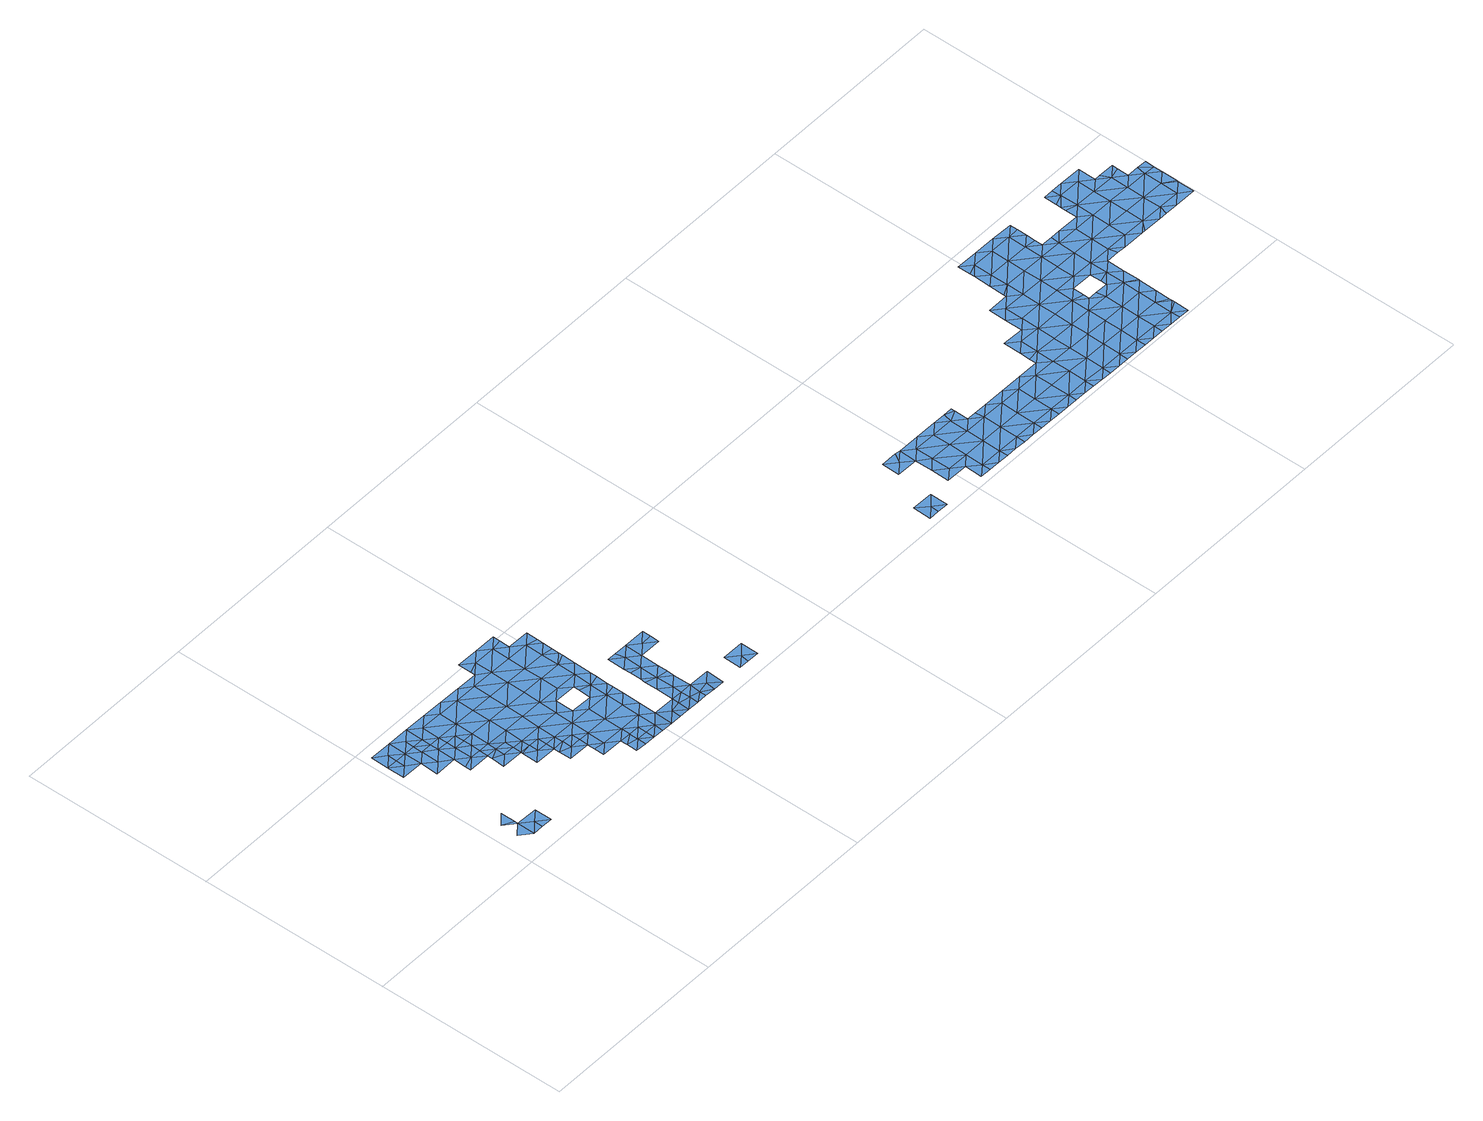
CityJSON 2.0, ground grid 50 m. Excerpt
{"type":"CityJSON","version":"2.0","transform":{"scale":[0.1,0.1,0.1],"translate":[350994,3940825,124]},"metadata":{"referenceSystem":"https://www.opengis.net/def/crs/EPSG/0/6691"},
"CityObjects":{
"waterbody1":{"type":"WaterBody","attributes":{"name":"9","class":"1140","function":"1","WaterBodyRiverFloodingRiskAttribute.description":"5","WaterBodyRiverFloodingRiskAttribute.rankOrg":"2","WaterBodyRiverFloodingRiskAttribute.adminType":"2","WaterBodyRiverFloodingRiskAttribute.scale":"L1"},"geometry":[{"type":"MultiSurface","lod":"1","boundaries":[[[0,1,2]],[[3,4,0]],[[5,0,2]],[[6,4,3]],[[5,2,7]],[[7,8,5]],[[9,0,5]],[[5,8,9]]]}]},
"waterbody2":{"type":"WaterBody","attributes":{"name":"9","class":"1140","function":"1","WaterBodyRiverFloodingRiskAttribute.description":"5","WaterBodyRiverFloodingRiskAttribute.rankOrg":"2","WaterBodyRiverFloodingRiskAttribute.adminType":"2","WaterBodyRiverFloodingRiskAttribute.scale":"L1"},"geometry":[{"type":"MultiSurface","lod":"1","boundaries":[[[10,11,12]],[[11,13,12]],[[13,14,12]],[[12,14,15]],[[15,16,12]],[[12,16,10]],[[17,16,18]],[[19,18,16]],[[13,20,14]],[[21,22,18]],[[13,23,20]],[[24,25,26]],[[21,18,27]],[[22,17,18]],[[24,27,25]],[[25,28,29]],[[19,16,15]],[[30,14,20]],[[29,26,25]],[[31,11,10]],[[14,32,15]],[[15,32,19]],[[25,19,28]],[[25,18,19]],[[27,18,25]],[[23,33,20]],[[30,20,33]]]}]},
"waterbody3":{"type":"WaterBody","attributes":{"name":"9","class":"1140","function":"1","WaterBodyRiverFloodingRiskAttribute.description":"5","WaterBodyRiverFloodingRiskAttribute.rankOrg":"2","WaterBodyRiverFloodingRiskAttribute.adminType":"2","WaterBodyRiverFloodingRiskAttribute.scale":"L1"},"geometry":[{"type":"MultiSurface","lod":"1","boundaries":[[[34,35,36]],[[37,38,39]],[[36,39,40]],[[36,35,39]],[[38,40,39]],[[37,35,26]],[[35,37,39]]]}]},
"waterbody4":{"type":"WaterBody","attributes":{"name":"9","class":"1140","function":"1","WaterBodyRiverFloodingRiskAttribute.description":"5","WaterBodyRiverFloodingRiskAttribute.rankOrg":"2","WaterBodyRiverFloodingRiskAttribute.adminType":"2","WaterBodyRiverFloodingRiskAttribute.scale":"L1"},"geometry":[{"type":"MultiSurface","lod":"1","boundaries":[[[41,42,43]],[[44,45,43]],[[44,43,42]],[[46,47,43]],[[46,43,45]],[[41,43,47]],[[47,46,40]]]}]},
"waterbody5":{"type":"WaterBody","attributes":{"name":"9","class":"1140","function":"1","WaterBodyRiverFloodingRiskAttribute.description":"5","WaterBodyRiverFloodingRiskAttribute.rankOrg":"2","WaterBodyRiverFloodingRiskAttribute.adminType":"2","WaterBodyRiverFloodingRiskAttribute.scale":"L1"},"geometry":[{"type":"MultiSurface","lod":"1","boundaries":[[[48,49,50]],[[51,52,42]],[[52,51,49]],[[52,49,53]],[[53,49,48]],[[54,49,51]],[[49,54,50]]]}]},
"waterbody6":{"type":"WaterBody","attributes":{"name":"9","class":"1140","function":"1","WaterBodyRiverFloodingRiskAttribute.description":"5","WaterBodyRiverFloodingRiskAttribute.rankOrg":"1","WaterBodyRiverFloodingRiskAttribute.adminType":"2","WaterBodyRiverFloodingRiskAttribute.scale":"L1"},"geometry":[{"type":"MultiSurface","lod":"1","boundaries":[[[55,56,57]],[[58,57,56]],[[58,59,57]],[[60,53,61]],[[60,61,62]],[[63,64,65]],[[66,65,64]],[[67,68,69]],[[70,71,72]],[[73,63,65]],[[74,75,76]],[[76,75,34]],[[35,34,75]],[[34,36,77]],[[76,34,77]],[[77,62,76]],[[78,71,79]],[[80,78,61]],[[45,60,62]],[[60,45,44]],[[77,45,62]],[[36,40,77]],[[24,35,75]],[[75,27,24]],[[81,27,75]],[[21,27,81]],[[78,62,61]],[[79,62,78]],[[79,76,62]],[[79,74,76]],[[65,74,79]],[[79,71,65]],[[71,73,65]],[[70,73,71]],[[63,73,70]],[[70,67,63]],[[67,70,82]],[[82,70,83]],[[83,70,72]],[[84,83,72]],[[83,84,85]],[[16,17,86]],[[87,88,85]],[[81,22,21]],[[81,75,74]],[[66,74,65]],[[64,89,66]],[[90,91,86]],[[92,91,93]],[[94,95,89]],[[96,97,98]],[[99,100,13]],[[101,99,13]],[[99,101,92]],[[92,101,31]],[[92,31,91]],[[91,31,86]],[[86,31,10]],[[10,16,86]],[[102,103,104]],[[69,68,104]],[[67,105,68]],[[106,107,108]],[[109,107,110]],[[107,111,110]],[[110,112,109]],[[108,113,106]],[[106,111,107]],[[111,97,110]],[[87,85,114]],[[115,116,117]],[[118,85,84]],[[115,117,119]],[[53,120,61]],[[120,57,59]],[[119,97,96]],[[97,121,110]],[[59,58,122]],[[121,123,110]],[[123,112,110]],[[124,96,98]],[[115,119,96]],[[115,96,124]],[[125,115,124]],[[114,115,125]],[[85,115,114]],[[115,85,116]],[[116,85,118]],[[116,80,117]],[[17,22,86]],[[122,121,59]],[[97,59,121]],[[119,59,97]],[[119,120,59]],[[119,61,120]],[[117,61,119]],[[117,80,61]],[[90,86,22]],[[90,22,81]],[[90,81,74]],[[66,90,74]],[[90,66,89]],[[95,90,89]],[[90,95,91]],[[91,95,93]],[[93,95,94]],[[126,102,104]],[[126,104,127]],[[83,85,88]],[[127,104,128]],[[68,128,104]],[[128,68,105]],[[128,105,129]],[[129,105,130]],[[113,131,106]],[[131,132,106]],[[106,132,111]],[[111,98,97]],[[55,57,50]],[[48,120,53]],[[120,50,57]],[[48,50,120]],[[52,53,60]],[[133,82,134]],[[134,82,135]],[[135,83,88]],[[52,60,42]],[[44,42,60]],[[46,45,77]],[[46,77,40]],[[24,26,35]],[[11,31,101]],[[101,13,11]],[[84,72,136]],[[71,136,72]],[[71,78,136]],[[136,78,80]],[[135,82,83]],[[69,63,67]],[[69,137,63]],[[69,138,137]],[[138,69,103]],[[103,69,104]],[[139,138,103]],[[140,139,103]],[[141,94,89]],[[89,137,141]],[[64,137,89]],[[23,13,100]],[[102,140,103]],[[138,141,137]],[[63,137,64]],[[99,142,100]],[[143,133,144]],[[105,143,145]],[[130,105,145]],[[143,82,133]],[[145,143,144]],[[67,82,143]],[[143,105,67]],[[142,33,100]],[[33,23,100]]]}]},
"waterbody7":{"type":"WaterBody","attributes":{"name":"9","class":"1140","function":"1","WaterBodyRiverFloodingRiskAttribute.description":"5","WaterBodyRiverFloodingRiskAttribute.rankOrg":"2","WaterBodyRiverFloodingRiskAttribute.adminType":"2","WaterBodyRiverFloodingRiskAttribute.scale":"L1"},"geometry":[{"type":"MultiSurface","lod":"1","boundaries":[[[146,147,148]],[[147,149,148]],[[149,112,148]],[[146,122,58]],[[121,148,123]],[[121,122,148]],[[122,146,148]],[[123,148,112]]]}]},
"waterbody8":{"type":"WaterBody","attributes":{"name":"9","class":"1140","function":"1","WaterBodyRiverFloodingRiskAttribute.description":"5","WaterBodyRiverFloodingRiskAttribute.rankOrg":"2","WaterBodyRiverFloodingRiskAttribute.adminType":"2","WaterBodyRiverFloodingRiskAttribute.scale":"L1"},"geometry":[{"type":"MultiSurface","lod":"1","boundaries":[[[150,131,151]],[[131,150,132]],[[113,151,131]],[[152,151,113]],[[152,153,151]],[[153,152,154]],[[155,150,151]],[[153,155,151]]]}]},
"waterbody9":{"type":"WaterBody","attributes":{"name":"9","class":"1140","function":"1","WaterBodyRiverFloodingRiskAttribute.description":"5","WaterBodyRiverFloodingRiskAttribute.rankOrg":"1","WaterBodyRiverFloodingRiskAttribute.adminType":"2","WaterBodyRiverFloodingRiskAttribute.scale":"L1"},"geometry":[{"type":"MultiSurface","lod":"1","boundaries":[[[156,157,158]],[[159,156,158]],[[159,158,153]],[[159,153,154]],[[153,158,155]],[[157,155,158]]]}]},
"waterbody10":{"type":"WaterBody","attributes":{"name":"9","class":"1140","function":"1","WaterBodyRiverFloodingRiskAttribute.description":"5","WaterBodyRiverFloodingRiskAttribute.rankOrg":"1","WaterBodyRiverFloodingRiskAttribute.adminType":"2","WaterBodyRiverFloodingRiskAttribute.scale":"L1"},"geometry":[{"type":"MultiSurface","lod":"1","boundaries":[[[160,161,162]],[[160,162,163]],[[164,163,165]],[[166,165,162]],[[165,166,167]],[[168,169,167]],[[170,168,171]],[[169,168,170]],[[172,171,168]],[[172,168,167]],[[173,166,162]],[[165,163,162]],[[164,165,174]],[[175,174,165]],[[162,161,176]],[[177,178,175]],[[169,177,175]],[[167,169,175]],[[132,150,176]],[[161,132,176]],[[173,162,179]],[[155,179,176]],[[176,150,155]],[[178,174,175]],[[165,167,175]],[[176,179,162]]]}]},
"waterbody11":{"type":"WaterBody","attributes":{"name":"9","class":"1140","function":"1","WaterBodyRiverFloodingRiskAttribute.description":"5","WaterBodyRiverFloodingRiskAttribute.rankOrg":"1","WaterBodyRiverFloodingRiskAttribute.adminType":"2","WaterBodyRiverFloodingRiskAttribute.scale":"L1"},"geometry":[{"type":"MultiSurface","lod":"1","boundaries":[[[180,181,182]],[[182,183,180]],[[184,180,185]],[[181,180,184]],[[185,180,183]]]}]},
"waterbody12":{"type":"WaterBody","attributes":{"name":"9","class":"1140","function":"1","WaterBodyRiverFloodingRiskAttribute.description":"5","WaterBodyRiverFloodingRiskAttribute.rankOrg":"1","WaterBodyRiverFloodingRiskAttribute.adminType":"2","WaterBodyRiverFloodingRiskAttribute.scale":"L1"},"geometry":[{"type":"MultiSurface","lod":"1","boundaries":[[[186,187,188]],[[188,187,189]],[[188,189,190]],[[190,191,188]],[[191,186,188]]]}]},
"waterbody13":{"type":"WaterBody","attributes":{"name":"9","class":"1140","function":"1","WaterBodyRiverFloodingRiskAttribute.description":"5","WaterBodyRiverFloodingRiskAttribute.rankOrg":"1","WaterBodyRiverFloodingRiskAttribute.adminType":"2","WaterBodyRiverFloodingRiskAttribute.scale":"L1"},"geometry":[{"type":"MultiSurface","lod":"1","boundaries":[[[192,193,194]],[[192,195,193]],[[196,197,198]],[[197,199,198]],[[197,200,199]],[[201,202,203]],[[204,203,202]],[[203,204,205]],[[204,206,205]],[[204,207,206]],[[204,208,207]],[[209,208,204]],[[210,211,212]],[[211,213,212]],[[214,215,216]],[[214,217,215]],[[218,215,217]],[[215,218,219]],[[220,221,222]],[[221,220,223]],[[220,224,223]],[[225,224,220]],[[225,226,224]],[[227,226,225]],[[226,228,229]],[[229,228,230]],[[231,232,233]],[[234,233,232]],[[233,234,235]],[[234,236,235]],[[234,237,236]],[[237,234,238]],[[239,240,241]],[[240,239,242]],[[240,242,243]],[[244,245,246]],[[246,245,247]],[[248,247,249]],[[248,249,250]],[[249,251,250]],[[252,250,251]],[[250,252,253]],[[252,254,253]],[[252,255,254]],[[255,252,193]],[[198,255,193]],[[256,255,198]],[[256,257,255]],[[256,258,257]],[[259,258,256]],[[258,259,260]],[[260,259,199]],[[203,260,199]],[[203,199,261]],[[262,258,260]],[[263,258,262]],[[263,264,265]],[[266,267,264]],[[266,268,267]],[[269,268,266]],[[270,268,269]],[[270,271,268]],[[272,271,270]],[[271,272,273]],[[272,274,273]],[[206,274,272]],[[273,274,275]],[[275,274,212]],[[274,207,212]],[[276,275,212]],[[215,275,276]],[[277,275,215]],[[278,275,277]],[[278,277,279]],[[277,280,279]],[[280,277,219]],[[278,279,281]],[[278,281,282]],[[283,282,281]],[[284,285,286]],[[287,285,284]],[[287,288,285]],[[288,287,289]],[[224,289,287]],[[290,289,224]],[[291,290,224]],[[292,290,291]],[[293,290,292]],[[294,290,293]],[[294,288,290]],[[295,288,294]],[[296,295,294]],[[296,297,295]],[[298,297,296]],[[299,297,298]],[[300,301,302]],[[303,301,300]],[[303,293,301]],[[304,293,303]],[[305,293,304]],[[306,301,293]],[[306,307,301]],[[306,308,307]],[[306,309,308]],[[306,292,309]],[[310,309,292]],[[310,311,309]],[[312,311,310]],[[310,313,314]],[[310,291,313]],[[313,291,226]],[[314,312,310]],[[315,316,231]],[[315,317,316]],[[318,317,315]],[[319,318,315]],[[319,320,318]],[[315,321,319]],[[233,321,315]],[[321,322,323]],[[321,235,322]],[[324,322,235]],[[325,322,324]],[[325,326,322]],[[326,327,328]],[[329,257,330]],[[329,331,254]],[[332,333,334]],[[335,334,333]],[[334,335,336]],[[336,335,337]],[[338,337,335]],[[338,339,337]],[[243,337,339]],[[243,340,337]],[[338,335,341]],[[336,337,340]],[[340,248,336]],[[248,340,246]],[[336,250,334]],[[341,335,333]],[[342,341,333]],[[332,334,253]],[[343,332,253]],[[343,253,331]],[[254,257,329]],[[344,345,346]],[[345,267,346]],[[347,346,267]],[[346,347,328]],[[328,347,348]],[[349,348,347]],[[349,323,348]],[[347,350,349]],[[350,347,351]],[[347,352,351]],[[268,351,352]],[[353,350,351]],[[353,354,350]],[[355,354,353]],[[355,356,354]],[[357,358,359]],[[360,359,358]],[[359,360,271]],[[360,351,271]],[[361,351,360]],[[282,357,359]],[[282,359,273]],[[362,363,364]],[[363,286,364]],[[286,285,364]],[[364,285,295]],[[295,356,364]],[[365,356,295]],[[356,362,364]],[[354,356,365]],[[366,354,365]],[[354,366,349]],[[353,351,361]],[[350,354,349]],[[347,267,352]],[[328,344,346]],[[328,327,344]],[[326,328,348]],[[326,348,322]],[[323,322,348]],[[307,367,301]],[[302,301,367]],[[305,298,296]],[[297,365,295]],[[296,294,305]],[[305,294,293]],[[306,293,292]],[[310,292,291]],[[288,289,290]],[[295,285,288]],[[282,273,278]],[[215,219,277]],[[273,275,278]],[[359,271,273]],[[206,272,270]],[[351,268,271]],[[269,205,270]],[[269,262,205]],[[269,264,262]],[[268,352,267]],[[266,264,269]],[[330,258,263]],[[263,262,264]],[[205,262,260]],[[259,256,199]],[[257,258,330]],[[368,198,193]],[[255,257,254]],[[254,331,253]],[[250,253,334]],[[251,194,252]],[[250,336,248]],[[248,246,247]],[[244,246,340]],[[243,244,340]],[[243,339,240]],[[241,240,339]],[[236,324,235]],[[321,233,235]],[[234,232,238]],[[315,231,233]],[[229,313,226]],[[369,225,370]],[[369,227,225]],[[224,226,291]],[[220,370,225]],[[223,224,287]],[[223,287,371]],[[372,371,287]],[[223,371,373]],[[373,221,223]],[[222,370,220]],[[372,287,284]],[[216,215,276]],[[374,216,276]],[[276,213,374]],[[276,212,213]],[[207,210,212]],[[375,210,207]],[[208,375,207]],[[206,207,274]],[[206,270,205]],[[203,205,260]],[[202,209,204]],[[261,201,203]],[[200,261,199]],[[199,256,198]],[[368,196,198]],[[195,368,193]],[[193,252,194]],[[376,194,377]],[[377,194,251]],[[378,251,249]],[[247,379,249]],[[228,226,227]],[[379,380,249]],[[380,378,249]],[[381,251,378]],[[381,377,251]],[[376,192,194]],[[265,264,382]],[[382,264,383]],[[264,267,383]],[[282,283,384]],[[297,299,385]],[[386,319,321]],[[319,386,385]],[[386,321,323]],[[387,383,345]],[[388,342,333]],[[388,333,332]],[[357,282,389]],[[357,389,390]],[[390,389,355]],[[355,389,356]],[[362,356,389]],[[384,362,389]],[[366,386,349]],[[366,365,386]],[[386,365,297]],[[349,386,323]],[[320,319,385]],[[385,386,297]],[[282,384,389]],[[383,267,345]],[[387,382,383]],[[342,388,391]]]}]}
},
"vertices":[
[59,89,24],[31,67,24],[59,43,24],[60,98,24],[32,113,24],[87,66,24],[60,136,24],[87,43,24],[115,42,24],[116,88,24],
[121,389,25],[93,412,25],[93,389,25],[65,413,25],[64,367,25],[92,343,25],[121,366,25],[149,365,25],[149,342,25],[120,320,25],[36,390,25],[177,342,25],[177,365,25],[37,413,25],[176,295,25],[148,296,25],[176,272,24],[177,319,25],[119,287,25],[119,273,25],[7,368,25],[121,412,25],[63,320,25],[8,414,25],
[232,271,23],[204,272,24],[232,248,23],[176,260,24],[175,226,23],[204,249,23],[232,225,22],
[231,179,22],[287,178,22],[260,202,22],[288,201,22],[288,224,22],[260,225,22],[232,221,22],
[344,154,22],[315,154,22],[343,131,22],[287,164,22],[316,178,22],[344,177,22],[287,132,22],
[343,111,22],[343,85,22],[371,107,22],[399,84,22],[428,106,22],[316,201,22],[373,200,22],[317,247,22],[376,385,24],[319,386,24],[318,339,24],[263,387,24],[432,384,24],[433,430,24],[377,431,24],[432,337,24],[374,292,24],[431,291,24],[375,338,24],[262,340,24],[204,295,25],[261,294,24],[260,248,22],[374,246,22],[318,293,24],[401,222,22],[205,341,25],[488,337,24],[488,290,24],[459,268,23],[487,244,22],[149,388,25],[515,251,23],[515,267,23],[263,433,24],[206,387,25],[150,435,25],[122,458,25],[179,457,25],[235,456,24],[207,434,25],[485,152,22],[484,105,22],[513,128,22],[66,459,25],[37,437,25],[94,436,25],[406,500,24],[377,477,24],[434,476,24],[490,429,24],[540,58,22],[512,36,20],[540,35,20],[483,36,21],[484,59,22],[512,82,22],[455,37,21],[568,35,20],[515,220,22],[486,198,22],[458,221,22],[429,199,22],[459,252,23],[429,153,22],[372,154,22],[456,83,22],[427,83,22],[455,60,22],[514,174,22],[514,203,22],[463,499,24],[462,480,24],[462,453,24],[519,452,24],[518,421,24],[569,64,21],[569,81,22],[517,359,24],[517,349,24],[516,313,24],[402,269,23],[320,432,24],[349,454,24],[349,465,24],[349,501,24],[292,455,24],[9,460,25],[489,383,24],[517,378,24],[518,405,24],
[399,66,22],[398,38,22],[427,60,22],[427,37,21],
[597,80,22],[597,57,22],[597,34,20],[625,52,20],[625,34,20],[626,80,22],
[681,33,20],[682,79,22],[654,56,22],[653,33,20],
[570,159,22],[570,127,22],[598,150,22],[571,173,22],[571,202,22],[599,196,22],[627,172,22],[628,219,22],[657,241,22],[629,265,22],[685,264,22],[685,243,22],[685,218,22],[627,145,22],[571,220,22],[600,242,22],[598,104,22],[594,265,22],[572,266,22],[626,126,22],
[767,54,22],[795,77,22],[739,78,22],[738,32,22],[795,31,22],[764,31,22],
[1418,67,10],[1362,68,10],[1390,44,10],[1361,21,10],[1389,21,10],[1418,20,10],
[1701,16,10],[1729,38,10],[1673,39,10],[1729,15,10],[1786,14,10],[1814,14,10],[1786,37,10],[1843,36,10],[1842,13,10],[1899,12,10],[1927,12,9],[1899,36,10],[1956,35,8],[1957,81,8],[2013,80,8],[2012,34,8],[1984,11,8],[1955,11,8],[2040,10,8],[2069,10,8],[2069,33,8],[2097,9,8],[2182,8,8],[2182,31,8],[2154,8,8],[2210,7,8],[2211,46,8],[2211,53,8],[2469,257,8],[2441,235,8],[2497,234,8],[2413,258,8],[2413,304,8],[2470,303,8],[2471,350,8],[2499,326,8],[2499,348,8],[2474,373,8],[2500,372,8],[2105,471,8],[2048,472,8],[2076,449,8],[2019,450,8],[2019,403,8],[1991,427,8],[1991,439,8],[1991,473,8],[1421,205,10],[1449,182,10],[1463,205,10],[1420,159,10],[1476,158,10],[1476,112,10],[1475,66,10],[1504,88,10],[1532,65,10],[1560,87,10],[1559,41,10],[1617,86,10],[1616,40,10],[1673,86,10],[1674,132,10],[1731,131,10],[1730,85,10],[1787,84,10],[1788,130,10],[1844,129,10],[1843,83,10],[1900,82,10],[1871,13,10],[1901,128,10],[1873,152,10],[1902,174,10],[1873,171,10],[1958,173,8],[1959,219,8],[2015,172,8],[1957,127,8],[2014,126,8],[2071,171,8],[2071,125,8],[2127,124,8],[2070,79,8],[2126,78,8],[2126,32,8],[2183,77,8],[2184,123,8],[2212,100,8],[2211,61,8],[2213,146,8],[2185,169,8],[2213,150,8],[2327,236,8],[2299,260,8],[2271,237,8],[2356,259,8],[2300,306,8],[2357,305,8],[2358,352,8],[2414,351,8],[2358,398,8],[2302,399,8],[2301,352,8],[2244,307,8],[2244,353,8],[2188,354,8],[2216,377,8],[2191,377,8],[2274,435,8],[2302,445,8],[2275,468,8],[2274,422,8],[2274,407,8],[2273,376,8],[2359,444,8],[2331,468,8],[2388,467,8],[2387,420,8],[2415,397,8],[2403,420,8],[2444,419,8],[2443,373,8],[2443,403,8],[2133,448,8],[2161,470,8],[2161,449,8],[2161,424,8],[2132,402,8],[2160,399,8],[2075,402,8],[2018,357,8],[2074,356,8],[1990,381,8],[1989,342,8],[1989,335,8],[1933,335,8],[1960,312,8],[1760,153,10],[1816,153,10],[1703,154,10],[1646,155,10],[1618,179,10],[1618,133,10],[1562,180,10],[1561,134,10],[1505,181,10],[1534,203,10],[1477,204,10],[1504,135,10],[1590,203,10],[1623,202,10],[1671,155,10],[1932,289,8],[1931,243,9],[1960,266,8],[2016,265,8],[2017,311,8],[2074,310,8],[2073,264,8],[2072,218,8],[2016,219,8],[2101,240,8],[2130,263,8],[2157,239,8],[2186,262,8],[2157,193,8],[2124,194,8],[2128,170,8],[2100,194,8],[2100,210,8],[2214,238,8],[2247,238,8],[2243,261,8],[2187,308,8],[2130,309,8],[2301,468,8],[1757,15,10],[2498,283,8],[2498,280,8],[2384,235,8],[2337,236,8],[2406,235,8],[2125,9,8],[2012,11,8],[1672,16,10],[1644,17,10],[1587,18,10],[1531,19,10],[1559,18,10],[1616,17,10],[1874,198,10],[1902,220,10],[2213,192,8],[2160,378,8],[2131,355,8],[1874,244,10],[1647,192,10],[2185,216,8],[2157,209,8],[1647,202,10]
]}
